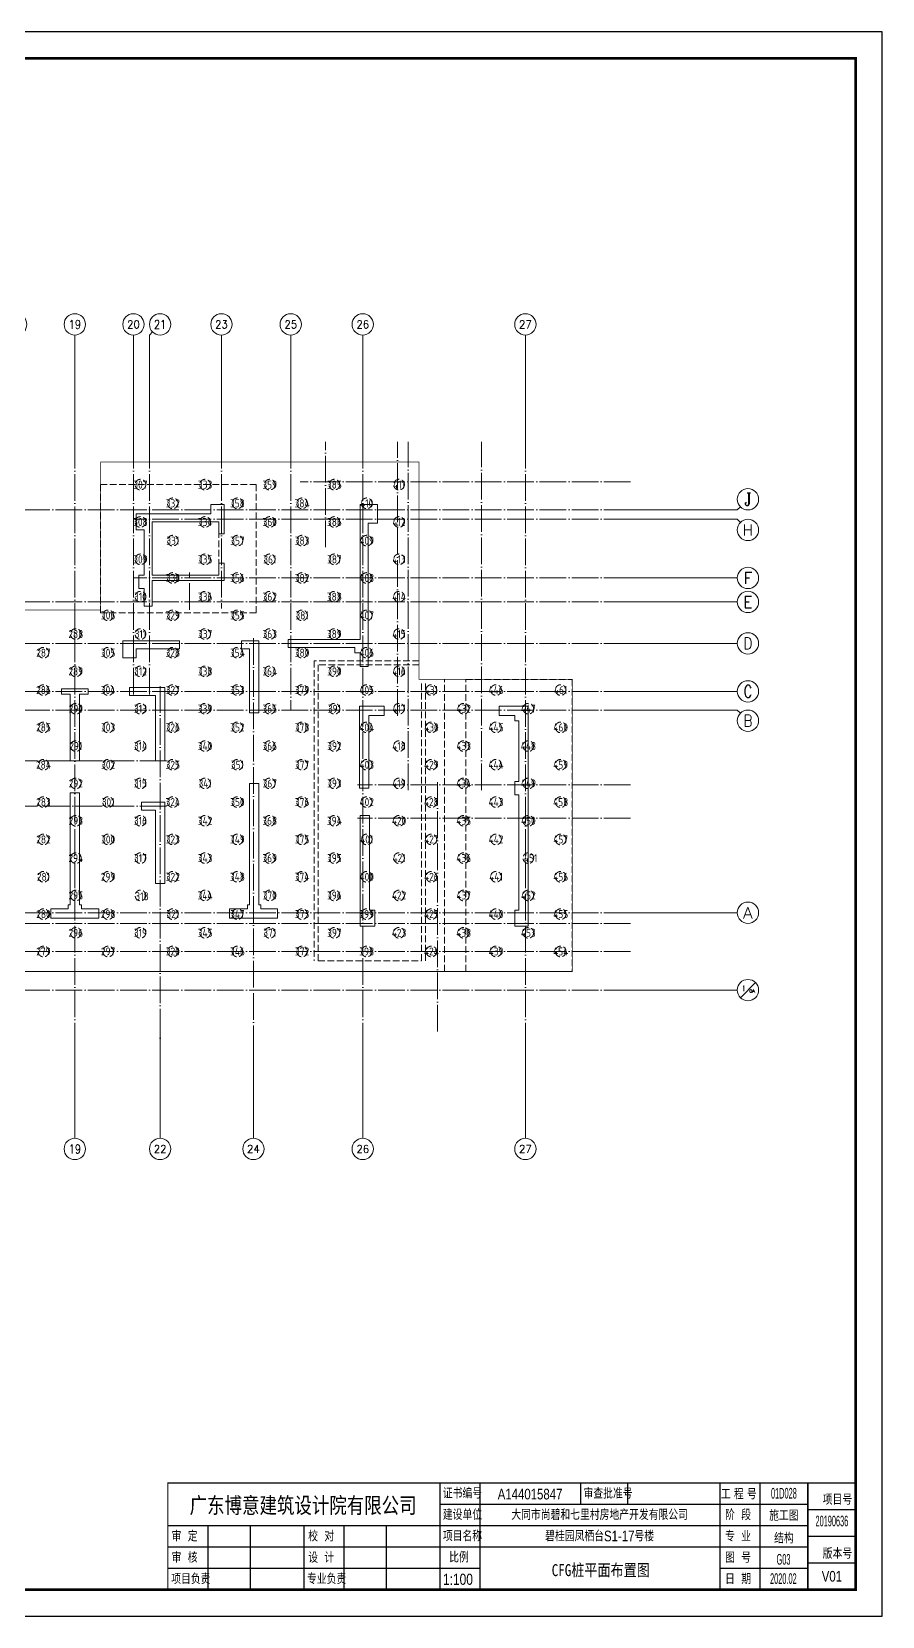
# Model space of a CAD drawing. Extents: x -129922 to 1190196, y -520662 to 139923.
# Drawn here: x 128299 to 160206, y -104533 to -45133 of the extents above; entities that cross this region are included whole.
import ezdxf
from ezdxf.enums import TextEntityAlignment as Align

# ---------------------------------------------------------------- set-up
doc = ezdxf.new("R2010")
doc.units = 0
doc.header["$LTSCALE"] = 1000
doc.header["$MEASUREMENT"] = 0
doc.linetypes.add('DASH', pattern=[0.35, 0.25, -0.1])
doc.linetypes.add('DOTE', pattern=[2.42, 2, -0.2, 0.02, -0.2])
for name, color, linetype, lineweight in [('A-标注-轴号', 3, 'Continuous', 15), ('A-标注-轴号文字', 7, 'Continuous', 15), ('A-轴线-塔楼', 1, 'DOTE', 9), ('A-轴线-隔墙', 41, 'DOTE', 9), ('S-基础-BASE', 4, 'DASH', 20), ('S-基础-BASE-CON', 2, 'Continuous', 20), ('S-基础-PILE', 7, 'DASH', 20), ('S-墙柱-WALL', 6, 'Continuous', 20), ('S-板-文字', 7, 'Continuous', 20)]:
    doc.layers.add(name, color=color, linetype=linetype, lineweight=lineweight)
doc.layers.add('Y-云图图框', color=7, linetype='Continuous')
doc.styles.add('_TCH_AXIS', font='COMPLEX.shx', dxfattribs={"bigfont": 'hztxt.shx'})
doc.styles.add('_YT_Name', font='', dxfattribs={"width": 0.8})
doc.styles.add('_YT_Sign_Text', font='ros.shx', dxfattribs={"width": 0.8, "bigfont": 'hztxt.shx'})
doc.styles.add('COMPLEX', font='COMPLEX')
doc.styles.get("Standard").update_dxf_attribs({"font": 'gbenor.shx', "bigfont": 'gbcbig.shx'})
doc.styles.get('_YT_Name').set_extended_font_data('SimHei')

# ---------------------------------------------------------------- blocks, each defined once
blk = doc.blocks.new('ECMCTK_A1_横_单行图名--0')
for p, q in [((674.98, 50), (674.98, 26)), ((675, 50), (675, 10)), ((689.98, 50), (689.98, 10)), ((727.8, 50), (727.8, 42)), ((745.48, 50), (745.48, 42)), ((780, 50), (780, 10)), ((795, 50), (795, 10)), ((813, 50.01), (831, 50)), ((813, 50.01), (813, 10)), ((675, 42), (813, 42)), ((813, 40.01), (831, 40.01)), ((573, 34), (813, 34)), ((588, 34), (588, 10)), ((604, 10), (604, 34)), ((624, 34), (624, 10)), ((639, 34), (639, 10)), ((655, 10), (655, 34)), ((813, 30.01), (831, 30)), ((573, 26), (813, 26)), ((573, 18), (689.96, 18)), ((780, 18), (813, 18)), ((813, 20), (831, 20))]:
    blk.add_line(p, q)
at = {"color": 4}
blk.add_lwpolyline([(0, 0), (841, 0), (841, 594), (0, 594)], close=True, dxfattribs=at)
for points, const_width in [([(25, 10), (831, 10), (831, 584), (25, 584)], 1), ([(573, 10), (831, 10), (831, 50), (573, 50)], 0.45)]:
    blk.add_lwpolyline(points, close=True, dxfattribs=dict(const_width=const_width))
at = {"const_width": 0.45}
for points in [[(573, 10), (573, 50.01), (813, 50.01)], [(813, 50.01), (813, 10)]]:
    blk.add_lwpolyline(points, dxfattribs=at)
at = {"style": '_YT_Sign_Text', "width": 0.8}
for s, p in [('证书编号', (676.15, 44.14)), ('审查批准号', (728.91, 44.06)), ('工 程 号', (780.47, 43.85)), ('项目号', (818.65, 41.8)), ('建设单位', (676.15, 36.14)), ('阶  段', (782.01, 36.05)), ('审  定', (574.41, 28.05)), ('校  对', (625.66, 28.05)), ('项目名称', (676.15, 28.14)), ('专  业', (782.01, 28.05)), ('审  核', (574.41, 20.05)), ('设  计', (625.66, 20.05)), ('比例', (678.54, 20.16)), ('图  号', (782.01, 20.05)), ('版本号', (818.65, 21.55)), ('项目负责', (574.27, 12.05)), ('专业负责', (625.21, 12.05)), ('日  期', (782.01, 12.05))]:
    blk.add_text(s, height=4, dxfattribs=at).set_placement(p)
at = {"color": 80, "flags": 3}
for tag, height, p in [('YTHQINS', 3, (34.31, 585.5)), ('ECMCKEY', 3, (292.07, 288.23)), ('YTTQINS', 5.62, (848.03, 12.81)), ('YTFRAME', 3, (652.76, 5.84)), ('YTBARCODE_T1', 3, (749.78, 5.95))]:
    blk.add_attdef(tag, text='', height=height, dxfattribs=at).set_placement(p, align=Align.MIDDLE_CENTER)
for tag, height, style, width, p in [('证书编号', 4, '_YT_Sign_Text', 0.8, (708.87, 43.81)), ('审查批准号', 4, '_YT_Sign_Text', 0.8, (761.06, 43.81)), ('工程号', 4, '_YT_Sign_Text', 0.5, (804.08, 44.12)), ('设计单位', 6, '_YT_Name', 0.8, (623.75, 38.6)), ('建设单位', 4, '_YT_Sign_Text', 0.8, (734.96, 36.11)), ('阶段', 4, '_YT_Sign_Text', 0.8, (804.08, 35.81)), ('项目号', 4, '_YT_Sign_Text', 0.5, (822.08, 33.72)), ('项目名称', 4, '_YT_Sign_Text', 0.8, (734.96, 28.11)), ('专业', 4, '_YT_Sign_Text', 0.8, (804.08, 27.31)), ('图纸编号', 4, '_YT_Sign_Text', 0.5, (803.93, 19.36)), ('图纸名称', 4.5, '_YT_Name', 0.8, (735.39, 15.06)), ('出图比例', 4.2, '_YT_Sign_Text', 0.8, (681.82, 11.78)), ('日期', 4, '_YT_Sign_Text', 0.5, (803.88, 12.13)), ('版本号', 4, '_YT_Sign_Text', 0.8, (822.08, 13))]:
    blk.add_attdef(tag, text='', height=height, dxfattribs=dict(style=style, width=width)).set_placement(p, align=Align.CENTER)
at = {"style": '_YT_Sign_Text', "width": 0.8, "flags": 3}
for tag, p, height in [('[审定人]', (590.95, 27.81), 4.1), ('{审定人}', (605.87, 26.45), 6.24), ('[校对人]', (642.23, 27.82), 4.1), ('{校对人}', (658.35, 26.53), 6.24), ('[审核人]', (591.01, 19.76), 4.1), ('{审核人}', (606.98, 18.44), 6.24), ('[设计人]', (642.47, 20.21), 4.1), ('{设计人}', (658.48, 18.54), 6.24), ('[项目负责人]', (590.78, 12.01), 4.1), ('{项目负责人}', (608.28, 10.72), 6.24), ('[专业负责人]', (642.74, 11.77), 4.1), ('{专业负责人}', (658.58, 10.36), 6.24)]:
    blk.add_attdef(tag, p, '', height=height, dxfattribs=at)
at = {"color": 80, "flags": 3}
for tag, p in [('YTBZSIT', (25, 10)), ('EXT_TK_LEFT', (25, 10)), ('YTQRCODE', (551.04, 11.91))]:
    blk.add_attdef(tag, p, '', height=3, dxfattribs=at)
blk = doc.blocks.new('_AXISO')
blk.add_circle((0, 0), 0.5)
at = {"layer": 'S-板-文字', "style": 'COMPLEX', "width": 1.041667}
blk.add_attdef('A', text='', height=0.56, dxfattribs=at).set_placement((-0.25, -0.28), (0.25, -0.28), align=Align.FIT)
blk = doc.blocks.new('ZHOUWANG1')
at = {"layer": 'A-标注-轴号'}
for p, q in [((167546, 133925), (167546, 137925)), ((173646, 134225), (173646, 138225)), ((176346, 134225), (176346, 138225)), ((178346, 134225), (178346, 138225)), ((180646, 134225), (180646, 138225)), ((182246, 134225), (182246, 138225)), ((184446, 134225), (184446, 138225)), ((186646, 134225), (186646, 138225)), ((188396, 134225), (188396, 138225)), ((189996, 134225), (189996, 138225)), ((192296, 134225), (192296, 138225)), ((193896, 134225), (193896, 138225)), ((195646, 134225), (195646, 138225)), ((197846, 134225), (197846, 138225)), ((200046, 134225), (200046, 138225)), ((200763, 138342), (200646, 138225)), ((200646, 134225), (200646, 138225)), ((203346, 134225), (203346, 138225)), ((205946, 134225), (205946, 138225)), ((208646, 134225), (208646, 138225)), ((214746, 134225), (214746, 138225)), ((163600, 131670), (160303, 131670)), ((218693, 131670), (222693, 131670)), ((218693, 131320), (222693, 131320)), ((222810, 131787), (222693, 131670)), ((222810, 131202), (222693, 131320)), ((163600, 129370), (160303, 129370)), ((218693, 129120), (222693, 129120)), ((163600, 128220), (160303, 128220)), ((218693, 128220), (222693, 128220)), ((163600, 126670), (160303, 126670)), ((218693, 126670), (222693, 126670)), ((163600, 124870), (160303, 124870)), ((218693, 124870), (222693, 124870)), ((160185, 124052), (160303, 124170)), ((163600, 124170), (160303, 124170)), ((218693, 124170), (222693, 124170)), ((222810, 124052), (222693, 124170)), ((163600, 116570), (160303, 116570)), ((218693, 116570), (222693, 116570)), ((163600, 113670), (160303, 113670)), ((218693, 113670), (222693, 113670)), ((222810, 113387), (223375, 113952)), ((167546, 112117), (167546, 108117)), ((173646, 112117), (173646, 108117)), ((177746, 112117), (177746, 108117)), ((181246, 112117), (181246, 108117)), ((184446, 112117), (184446, 108117)), ((187646, 112117), (187646, 108117)), ((191146, 112117), (191146, 108117)), ((191846, 112117), (191846, 108117)), ((194646, 112117), (194646, 108117)), ((197846, 112117), (197846, 108117)), ((201046, 112117), (201046, 108117)), ((204546, 112117), (204546, 108117)), ((208646, 112117), (208646, 108117)), ((214746, 112117), (214746, 108117)), ((191963, 108000), (191846, 108117))]:
    blk.add_line(p, q, dxfattribs=at)
blk.add_circle((223093, 113670), 400, dxfattribs=at)
at = {"layer": 'A-轴线-塔楼', "linetype": 'DOTE', "ltscale": 0.5}
for p, q in [((167546, 134225), (167546, 112117)), ((173646, 134225), (173646, 112117)), ((176346, 134225), (176346, 126470)), ((178346, 134225), (178346, 129120)), ((180646, 134225), (180646, 126470)), ((182246, 134225), (182246, 124670)), ((184446, 134225), (184446, 112117)), ((186646, 134225), (186646, 124670)), ((188396, 134225), (188396, 126470)), ((189996, 134225), (189996, 128070)), ((192296, 134225), (192296, 128060)), ((193896, 134225), (193896, 126470)), ((195646, 134225), (195646, 124670)), ((197846, 134225), (197846, 112117)), ((200046, 134225), (200046, 124670)), ((200646, 134225), (200646, 124670)), ((203346, 134225), (203346, 127970)), ((205946, 134225), (205946, 124170)), ((208646, 134225), (208646, 112117)), ((214746, 134225), (214746, 112117)), ((218693, 131670), (163600, 131670)), ((194464, 131370), (189555, 131370)), ((218693, 131320), (200046, 131320)), ((181217, 129370), (163600, 129370)), ((194464, 129070), (187956, 129070)), ((218693, 129120), (200046, 129120)), ((218693, 128220), (163600, 128220)), ((218693, 126670), (163600, 126670)), ((177746, 126870), (177746, 112117)), ((191146, 126870), (191146, 112117)), ((204546, 126870), (204546, 112117)), ((218693, 124870), (163600, 124870)), ((181246, 125070), (181246, 112117)), ((187646, 125070), (187646, 112117)), ((194646, 125070), (194646, 112117)), ((201046, 125070), (201046, 111271)), ((218693, 124170), (163600, 124170)), ((201288, 122270), (180502, 122270)), ((201288, 120570), (180502, 120570)), ((218693, 116570), (163600, 116570)), ((191846, 115395), (191846, 112117)), ((218693, 113670), (163600, 113670))]:
    blk.add_line(p, q, dxfattribs=at)
at = {"layer": 'A-轴线-隔墙', "ltscale": 0.5}
for p, q in [((169196, 121170), (169196, 134225)), ((171946, 121170), (171946, 134225)), ((172346, 123950), (172346, 134225)), ((175046, 131505), (175046, 134225)), ((207246, 130280, 0), (207246, 134225)), ((209946, 123950), (209946, 134225)), ((210346, 121170), (210346, 134225)), ((213096, 121170), (213096, 134225)), ((175410, 133270), (163300, 133270)), ((218693, 132720), (206296, 132720)), ((202146, 127920), (202146, 129320)), ((201288, 122270), (180502, 122270)), ((163600, 121370), (173846, 121370)), ((170846, 112117), (170846, 121470)), ((218693, 121370), (208446, 121370)), ((211446, 112117), (211446, 121470)), ((163600, 120120), (173846, 120120)), ((218693, 120120), (208446, 120120)), ((218693, 116170), (163600, 116170)), ((218693, 115120), (163600, 115120))]:
    blk.add_line(p, q, dxfattribs=at)
at = {"layer": 'A-标注-轴号'}
ref = blk.add_blockref('_AXISO', (173646, 138625), dxfattribs=dict(at, xscale=800, yscale=800, zscale=800))
ref.add_attrib('A', '2', dxfattribs={"layer": 'A-标注-轴号文字', "height": 466, "style": '_TCH_AXIS'}).set_placement((173491, 138392), (173801, 138392), align=Align.FIT)
ref = blk.add_blockref('_AXISO', (176346, 138625), dxfattribs=dict(at, xscale=800, yscale=800, zscale=800))
ref.add_attrib('A', '3', dxfattribs={"layer": 'A-标注-轴号文字', "height": 466, "style": '_TCH_AXIS'}).set_placement((176191, 138392), (176501, 138392), align=Align.FIT)
ref = blk.add_blockref('_AXISO', (178346, 138625), dxfattribs=dict(at, xscale=800, yscale=800, zscale=800))
ref.add_attrib('A', '5', dxfattribs={"layer": 'A-标注-轴号文字', "height": 466, "style": '_TCH_AXIS'}).set_placement((178191, 138392), (178501, 138392), align=Align.FIT)
ref = blk.add_blockref('_AXISO', (180646, 138625), dxfattribs=dict(at, xscale=800, yscale=800, zscale=800))
ref.add_attrib('A', '6', dxfattribs={"layer": 'A-标注-轴号文字', "height": 466, "style": '_TCH_AXIS'}).set_placement((180491, 138392), (180801, 138392), align=Align.FIT)
ref = blk.add_blockref('_AXISO', (182246, 138625), dxfattribs=dict(at, xscale=800, yscale=800, zscale=800))
ref.add_attrib('A', '8', dxfattribs={"layer": 'A-标注-轴号文字', "height": 466, "style": '_TCH_AXIS'}).set_placement((182091, 138392), (182401, 138392), align=Align.FIT)
ref = blk.add_blockref('_AXISO', (184446, 138625), dxfattribs=dict(at, xscale=800, yscale=800, zscale=800))
ref.add_attrib('A', '9', dxfattribs={"layer": 'A-标注-轴号文字', "height": 466, "style": '_TCH_AXIS'}).set_placement((184291, 138392), (184601, 138392), align=Align.FIT)
ref = blk.add_blockref('_AXISO', (186646, 138625), dxfattribs=dict(at, xscale=800, yscale=800, zscale=800))
ref.add_attrib('A', '10', dxfattribs={"layer": 'A-标注-轴号文字', "height": 328.4, "style": '_TCH_AXIS'}).set_placement((186419, 138461), (186873, 138461), align=Align.FIT)
ref = blk.add_blockref('_AXISO', (188396, 138625), dxfattribs=dict(at, xscale=800, yscale=800, zscale=800))
ref.add_attrib('A', '12', dxfattribs={"layer": 'A-标注-轴号文字', "height": 328.4, "style": '_TCH_AXIS'}).set_placement((188169, 138461), (188623, 138461), align=Align.FIT)
ref = blk.add_blockref('_AXISO', (189996, 138625), dxfattribs=dict(at, xscale=800, yscale=800, zscale=800))
ref.add_attrib('A', '13', dxfattribs={"layer": 'A-标注-轴号文字', "height": 328.4, "style": '_TCH_AXIS'}).set_placement((189769, 138461), (190223, 138461), align=Align.FIT)
ref = blk.add_blockref('_AXISO', (192296, 138625), dxfattribs=dict(at, xscale=800, yscale=800, zscale=800))
ref.add_attrib('A', '15', dxfattribs={"layer": 'A-标注-轴号文字', "height": 328.4, "style": '_TCH_AXIS'}).set_placement((192069, 138461), (192523, 138461), align=Align.FIT)
ref = blk.add_blockref('_AXISO', (193896, 138625), dxfattribs=dict(at, xscale=800, yscale=800, zscale=800))
ref.add_attrib('A', '16', dxfattribs={"layer": 'A-标注-轴号文字', "height": 328.4, "style": '_TCH_AXIS'}).set_placement((193669, 138461), (194123, 138461), align=Align.FIT)
ref = blk.add_blockref('_AXISO', (195646, 138625), dxfattribs=dict(at, xscale=800, yscale=800, zscale=800))
ref.add_attrib('A', '18', dxfattribs={"layer": 'A-标注-轴号文字', "height": 328.4, "style": '_TCH_AXIS'}).set_placement((195419, 138461), (195873, 138461), align=Align.FIT)
ref = blk.add_blockref('_AXISO', (197846, 138625), dxfattribs=dict(at, xscale=800, yscale=800, zscale=800))
ref.add_attrib('A', '19', dxfattribs={"layer": 'A-标注-轴号文字', "height": 328.4, "style": '_TCH_AXIS'}).set_placement((197619, 138461), (198073, 138461), align=Align.FIT)
ref = blk.add_blockref('_AXISO', (200046, 138625), dxfattribs=dict(at, xscale=800, yscale=800, zscale=800))
ref.add_attrib('A', '20', dxfattribs={"layer": 'A-标注-轴号文字', "height": 294.3, "style": '_TCH_AXIS'}).set_placement((199808, 138478), (200284, 138478), align=Align.FIT)
ref = blk.add_blockref('_AXISO', (201046, 138625), dxfattribs=dict(at, xscale=800, yscale=800, zscale=800))
ref.add_attrib('A', '21', dxfattribs={"layer": 'A-标注-轴号文字', "height": 328.4, "style": '_TCH_AXIS'}).set_placement((200819, 138461), (201273, 138461), align=Align.FIT)
ref = blk.add_blockref('_AXISO', (203346, 138625), dxfattribs=dict(at, xscale=800, yscale=800, zscale=800))
ref.add_attrib('A', '23', dxfattribs={"layer": 'A-标注-轴号文字', "height": 294.3, "style": '_TCH_AXIS'}).set_placement((203108, 138478), (203584, 138478), align=Align.FIT)
ref = blk.add_blockref('_AXISO', (205946, 138625), dxfattribs=dict(at, xscale=800, yscale=800, zscale=800))
ref.add_attrib('A', '25', dxfattribs={"layer": 'A-标注-轴号文字', "height": 294.3, "style": '_TCH_AXIS'}).set_placement((205708, 138478), (206184, 138478), align=Align.FIT)
ref = blk.add_blockref('_AXISO', (208646, 138625), dxfattribs=dict(at, xscale=800, yscale=800, zscale=800))
ref.add_attrib('A', '26', dxfattribs={"layer": 'A-标注-轴号文字', "height": 294.3, "style": '_TCH_AXIS'}).set_placement((208408, 138478), (208884, 138478), align=Align.FIT)
ref = blk.add_blockref('_AXISO', (214746, 138625), dxfattribs=dict(at, xscale=800, yscale=800, zscale=800))
ref.add_attrib('A', '27', dxfattribs={"layer": 'A-标注-轴号文字', "height": 294.3, "style": '_TCH_AXIS'}).set_placement((214508, 138478), (214984, 138478), align=Align.FIT)
ref = blk.add_blockref('_AXISO', (167546, 138325), dxfattribs=dict(at, xscale=800, yscale=800, zscale=800))
ref.add_attrib('A', '1', dxfattribs={"layer": 'A-标注-轴号文字', "height": 515, "style": '_TCH_AXIS'}).set_placement((167436, 138068), (167656, 138068), align=Align.FIT)
ref = blk.add_blockref('_AXISO', (223093, 132070), dxfattribs=dict(at, xscale=800, yscale=800, zscale=800))
ref.add_attrib('A', 'J', dxfattribs={"layer": 'A-标注-轴号文字', "height": 496, "style": '_TCH_AXIS'}).set_placement((222963, 131821), (223222, 131821), align=Align.FIT)
ref = blk.add_blockref('_AXISO', (159903, 131670), dxfattribs=dict(at, xscale=800, yscale=800, zscale=800))
ref.add_attrib('A', 'J', dxfattribs={"layer": 'A-标注-轴号文字', "height": 496, "style": '_TCH_AXIS'}).set_placement((159773, 131421), (160032, 131421), align=Align.FIT)
ref = blk.add_blockref('_AXISO', (223093, 130920), dxfattribs=dict(at, xscale=800, yscale=800, zscale=800))
ref.add_attrib('A', 'H', dxfattribs={"layer": 'A-标注-轴号文字', "height": 406, "style": '_TCH_AXIS'}).set_placement((222899, 130717), (223286, 130717), align=Align.FIT)
ref = blk.add_blockref('_AXISO', (159903, 129370), dxfattribs=dict(at, xscale=800, yscale=800, zscale=800))
ref.add_attrib('A', 'G', dxfattribs={"layer": 'A-标注-轴号文字', "height": 425, "style": '_TCH_AXIS'}).set_placement((159720, 129157), (160085, 129157), align=Align.FIT)
ref = blk.add_blockref('_AXISO', (223093, 129120), dxfattribs=dict(at, xscale=800, yscale=800, zscale=800))
ref.add_attrib('A', 'F', dxfattribs={"layer": 'A-标注-轴号文字', "height": 445, "style": '_TCH_AXIS'}).set_placement((222923, 128897), (223262, 128897), align=Align.FIT)
ref = blk.add_blockref('_AXISO', (159903, 128220), dxfattribs=dict(at, xscale=800, yscale=800, zscale=800))
ref.add_attrib('A', 'E', dxfattribs={"layer": 'A-标注-轴号文字', "height": 445, "style": '_TCH_AXIS'}).set_placement((159733, 127997), (160072, 127997), align=Align.FIT)
ref = blk.add_blockref('_AXISO', (223093, 128220), dxfattribs=dict(at, xscale=800, yscale=800, zscale=800))
ref.add_attrib('A', 'E', dxfattribs={"layer": 'A-标注-轴号文字', "height": 445, "style": '_TCH_AXIS'}).set_placement((222923, 127997), (223262, 127997), align=Align.FIT)
ref = blk.add_blockref('_AXISO', (159903, 126670), dxfattribs=dict(at, xscale=800, yscale=800, zscale=800))
ref.add_attrib('A', 'D', dxfattribs={"layer": 'A-标注-轴号文字', "height": 435, "style": '_TCH_AXIS'}).set_placement((159726, 126452), (160079, 126452), align=Align.FIT)
ref = blk.add_blockref('_AXISO', (223093, 126670), dxfattribs=dict(at, xscale=800, yscale=800, zscale=800))
ref.add_attrib('A', 'D', dxfattribs={"layer": 'A-标注-轴号文字', "height": 435, "style": '_TCH_AXIS'}).set_placement((222916, 126452), (223269, 126452), align=Align.FIT)
ref = blk.add_blockref('_AXISO', (159903, 124870), dxfattribs=dict(at, xscale=800, yscale=800, zscale=800))
ref.add_attrib('A', 'C', dxfattribs={"layer": 'A-标注-轴号文字', "height": 456, "style": '_TCH_AXIS'}).set_placement((159740, 124642), (160065, 124642), align=Align.FIT)
ref = blk.add_blockref('_AXISO', (223093, 124870), dxfattribs=dict(at, xscale=800, yscale=800, zscale=800))
ref.add_attrib('A', 'C', dxfattribs={"layer": 'A-标注-轴号文字', "height": 456, "style": '_TCH_AXIS'}).set_placement((222930, 124642), (223255, 124642), align=Align.FIT)
ref = blk.add_blockref('_AXISO', (159903, 123770), dxfattribs=dict(at, xscale=800, yscale=800, zscale=800))
ref.add_attrib('A', 'B', dxfattribs={"layer": 'A-标注-轴号文字', "height": 435, "style": '_TCH_AXIS'}).set_placement((159726, 123552), (160079, 123552), align=Align.FIT)
ref = blk.add_blockref('_AXISO', (223093, 123770), dxfattribs=dict(at, xscale=800, yscale=800, zscale=800))
ref.add_attrib('A', 'B', dxfattribs={"layer": 'A-标注-轴号文字', "height": 435, "style": '_TCH_AXIS'}).set_placement((222916, 123552), (223269, 123552), align=Align.FIT)
ref = blk.add_blockref('_AXISO', (159903, 116570), dxfattribs=dict(at, xscale=800, yscale=800, zscale=800))
ref.add_attrib('A', 'A', dxfattribs={"layer": 'A-标注-轴号文字', "height": 425, "style": '_TCH_AXIS'}).set_placement((159720, 116357), (160085, 116357), align=Align.FIT)
ref = blk.add_blockref('_AXISO', (223093, 116570), dxfattribs=dict(at, xscale=800, yscale=800, zscale=800))
ref.add_attrib('A', 'A', dxfattribs={"layer": 'A-标注-轴号文字', "height": 425, "style": '_TCH_AXIS'}).set_placement((222910, 116357), (223275, 116357), align=Align.FIT)
ref = blk.add_blockref('_AXISO', (159903, 113670), dxfattribs=dict(at, xscale=800, yscale=800, zscale=800))
ref.add_attrib('A', '1/0A', dxfattribs={"layer": 'A-标注-轴号文字', "height": 452.5, "style": '_TCH_AXIS', "width": 0.28}).set_placement((159676, 113443), (160129, 113443), align=Align.FIT)
ref = blk.add_blockref('_AXISO', (167546, 107717), dxfattribs=dict(at, xscale=800, yscale=800, zscale=800))
ref.add_attrib('A', '1', dxfattribs={"layer": 'A-标注-轴号文字', "height": 515, "style": '_TCH_AXIS'}).set_placement((167436, 107459), (167656, 107459), align=Align.FIT)
ref = blk.add_blockref('_AXISO', (173646, 107717), dxfattribs=dict(at, xscale=800, yscale=800, zscale=800))
ref.add_attrib('A', '2', dxfattribs={"layer": 'A-标注-轴号文字', "height": 466, "style": '_TCH_AXIS'}).set_placement((173491, 107484), (173801, 107484), align=Align.FIT)
ref = blk.add_blockref('_AXISO', (177746, 107717), dxfattribs=dict(at, xscale=800, yscale=800, zscale=800))
ref.add_attrib('A', '4', dxfattribs={"layer": 'A-标注-轴号文字', "height": 445, "style": '_TCH_AXIS'}).set_placement((177576, 107494), (177916, 107494), align=Align.FIT)
ref = blk.add_blockref('_AXISO', (181246, 107717), dxfattribs=dict(at, xscale=800, yscale=800, zscale=800))
ref.add_attrib('A', '7', dxfattribs={"layer": 'A-标注-轴号文字', "height": 466, "style": '_TCH_AXIS'}).set_placement((181091, 107484), (181401, 107484), align=Align.FIT)
ref = blk.add_blockref('_AXISO', (184446, 107717), dxfattribs=dict(at, xscale=800, yscale=800, zscale=800))
ref.add_attrib('A', '9', dxfattribs={"layer": 'A-标注-轴号文字', "height": 466, "style": '_TCH_AXIS'}).set_placement((184291, 107484), (184601, 107484), align=Align.FIT)
ref = blk.add_blockref('_AXISO', (187646, 107717), dxfattribs=dict(at, xscale=800, yscale=800, zscale=800))
ref.add_attrib('A', '11', dxfattribs={"layer": 'A-标注-轴号文字', "height": 368.8, "style": '_TCH_AXIS'}).set_placement((187435, 107532), (187857, 107532), align=Align.FIT)
ref = blk.add_blockref('_AXISO', (191146, 107717), dxfattribs=dict(at, xscale=800, yscale=800, zscale=800))
ref.add_attrib('A', '14', dxfattribs={"layer": 'A-标注-轴号文字', "height": 314.1, "style": '_TCH_AXIS'}).set_placement((190914, 107560), (191378, 107560), align=Align.FIT)
ref = blk.add_blockref('_AXISO', (192246, 107717), dxfattribs=dict(at, xscale=800, yscale=800, zscale=800))
ref.add_attrib('A', '1/14', dxfattribs={"layer": 'A-标注-轴号文字', "height": 452.5, "style": '_TCH_AXIS', "width": 0.308824}).set_placement((192020, 107490), (192472, 107490), align=Align.FIT)
ref = blk.add_blockref('_AXISO', (194646, 107717), dxfattribs=dict(at, xscale=800, yscale=800, zscale=800))
ref.add_attrib('A', '17', dxfattribs={"layer": 'A-标注-轴号文字', "height": 328.4, "style": '_TCH_AXIS'}).set_placement((194419, 107552), (194873, 107552), align=Align.FIT)
ref = blk.add_blockref('_AXISO', (197846, 107717), dxfattribs=dict(at, xscale=800, yscale=800, zscale=800))
ref.add_attrib('A', '19', dxfattribs={"layer": 'A-标注-轴号文字', "height": 328.4, "style": '_TCH_AXIS'}).set_placement((197619, 107552), (198073, 107552), align=Align.FIT)
ref = blk.add_blockref('_AXISO', (201046, 107717), dxfattribs=dict(at, xscale=800, yscale=800, zscale=800))
ref.add_attrib('A', '22', dxfattribs={"layer": 'A-标注-轴号文字', "height": 294.3, "style": '_TCH_AXIS'}).set_placement((200808, 107570), (201284, 107570), align=Align.FIT)
ref = blk.add_blockref('_AXISO', (204546, 107717), dxfattribs=dict(at, xscale=800, yscale=800, zscale=800))
ref.add_attrib('A', '24', dxfattribs={"layer": 'A-标注-轴号文字', "height": 282.2, "style": '_TCH_AXIS'}).set_placement((204304, 107576), (204788, 107576), align=Align.FIT)
ref = blk.add_blockref('_AXISO', (208646, 107717), dxfattribs=dict(at, xscale=800, yscale=800, zscale=800))
ref.add_attrib('A', '26', dxfattribs={"layer": 'A-标注-轴号文字', "height": 294.3, "style": '_TCH_AXIS'}).set_placement((208408, 107570), (208884, 107570), align=Align.FIT)
ref = blk.add_blockref('_AXISO', (214746, 107717), dxfattribs=dict(at, xscale=800, yscale=800, zscale=800))
ref.add_attrib('A', '27', dxfattribs={"layer": 'A-标注-轴号文字', "height": 294.3, "style": '_TCH_AXIS'}).set_placement((214508, 107570), (214984, 107570), align=Align.FIT)
at = {"layer": 'A-标注-轴号文字', "style": '_TCH_AXIS'}
for s, height, p, p2 in [('1', 219, (222893, 113626), (222987, 113626)), ('0A', 113.7, (223147, 113579), (223353, 113579))]:
    blk.add_text(s, height=height, dxfattribs=at).set_placement(p, p2, align=Align.FIT)

msp = doc.modelspace()

# ---------------------------------------------------------------- linework, layer by layer
at = {"layer": 'S-基础-BASE'}
for points in [[(136718, -66911.8), (130886.7, -66911.8), (130886.7, -62111.8), (136718, -62111.8)], [(135318, -65511.8), (132818, -65511.8), (132818, -63511.8), (135318, -63511.8)], [(144578, -69411.8), (148578, -69411.8), (148578, -80361.8), (144578, -80361.8)]]:
    msp.add_lwpolyline(points, close=True, dxfattribs=at)
for points in [[(142829.5, -68711.8), (138893, -68711.8), (138893, -79961.8)], [(142829.5, -68861.8), (139043, -68861.8), (139043, -79961.8), (142918, -79961.8), (142918, -69461.8)], [(143068, -79961.8), (143068, -69461.8)], [(143778, -80361.8), (143778, -69411.8)]]:
    msp.add_lwpolyline(points, dxfattribs=at)
at = {"layer": 'S-基础-BASE-CON', "const_width": 30}
msp.add_lwpolyline([(118493, -66811.8), (115198, -66811.8), (115198, -61261.8), (103658, -61261.8), (103658, -69411.8), (97858, -69411.8), (97858, -80361.8), (148578, -80361.8), (148578, -69411.8), (142828, -69411.8), (142828, -61261.8), (130888, -61261.8), (130888, -66811.8), (127583, -66811.8), (127583, -62261.8), (118493, -62261.8), (118493, -62261.8), (118493, -63061.8), (118493, -64841.8), (118493, -65491.8)], close=True, dxfattribs=at)
at = {"layer": 'S-基础-PILE'}
for centre in [(132379.5, -62111.8), (134804.4, -62111.8), (137229.3, -62111.8), (139654.1, -62111.8), (142079, -62111.8), (133592, -62811.8), (136016.8, -62811.8), (138441.7, -62811.8), (140866.6, -62811.8), (132379.5, -63511.8), (134804.4, -63511.8), (137229.3, -63511.8), (139654.1, -63511.8), (142079, -63511.8), (133592, -64211.8), (136016.8, -64211.8), (138441.7, -64211.8), (140866.6, -64211.8), (132379.5, -64911.8), (134804.4, -64911.8), (137229.3, -64911.8), (139654.1, -64911.8), (142079, -64911.8), (133592, -65611.8), (136016.8, -65611.8), (138441.7, -65611.8), (140866.6, -65611.8), (132379.5, -66311.8), (134804.4, -66311.8), (137229.3, -66311.8), (139654.1, -66311.8), (142079, -66311.8), (131167.1, -67011.8), (133592, -67011.8), (136016.8, -67011.8), (138441.7, -67011.8), (140866.6, -67011.8), (129954.6, -67711.8), (132379.5, -67711.8), (134804.4, -67711.8), (137229.3, -67711.8), (139654.1, -67711.8), (142079, -67711.8), (128742.2, -68411.8), (131167.1, -68411.8), (133592, -68411.8), (136016.8, -68411.8), (138441.7, -68411.8), (140866.6, -68411.8), (129954.6, -69111.8), (132379.5, -69111.8), (134804.4, -69111.8), (137229.3, -69111.8), (139654.1, -69111.8), (142079, -69111.8), (128742.2, -69811.8), (131167.1, -69811.8), (133592, -69811.8), (136016.8, -69811.8), (138441.7, -69811.8), (140866.6, -69811.8), (143291.4, -69811.8), (145716.3, -69811.8), (148141.2, -69811.8), (129954.6, -70511.8), (132379.5, -70511.8), (134804.4, -70511.8), (137229.3, -70511.8), (139654.1, -70511.8), (142079, -70511.8), (144503.9, -70511.8), (146928.7, -70511.8), (128742.2, -71211.8), (131167.1, -71211.8), (133592, -71211.8), (136016.8, -71211.8), (138441.7, -71211.8), (140866.6, -71211.8), (143291.4, -71211.8), (145716.3, -71211.8), (148141.2, -71211.8), (129954.6, -71911.8), (132379.5, -71911.8), (134804.4, -71911.8), (137229.3, -71911.8), (139654.1, -71911.8), (142079, -71911.8), (144503.9, -71911.8), (146928.7, -71911.8), (128742.2, -72611.8), (131167.1, -72611.8), (133592, -72611.8), (136016.8, -72611.8), (138441.7, -72611.8), (140866.6, -72611.8), (143291.4, -72611.8), (145716.3, -72611.8), (148141.2, -72611.8), (129954.6, -73311.8), (132379.5, -73311.8), (134804.4, -73311.8), (137229.3, -73311.8), (139654.1, -73311.8), (142079, -73311.8), (144503.9, -73311.8), (146928.7, -73311.8), (128742.2, -74011.8), (131167.1, -74011.8), (133592, -74011.8), (136016.8, -74011.8), (138441.7, -74011.8), (140866.6, -74011.8), (143291.4, -74011.8), (145716.3, -74011.8), (148141.2, -74011.8), (129954.6, -74711.8), (132379.5, -74711.8), (134804.4, -74711.8), (137229.3, -74711.8), (139654.1, -74711.8), (142079, -74711.8), (144503.9, -74711.8), (146928.7, -74711.8), (128742.2, -75411.8), (131167.1, -75411.8), (133592, -75411.8), (136016.8, -75411.8), (138441.7, -75411.8), (140866.6, -75411.8), (143291.4, -75411.8), (145716.3, -75411.8), (148141.2, -75411.8), (129954.6, -76111.8), (132379.5, -76111.8), (134804.4, -76111.8), (137229.3, -76111.8), (139654.1, -76111.8), (142079, -76111.8), (144503.9, -76111.8), (146928.7, -76111.8), (128742.2, -76811.8), (131167.1, -76811.8), (133592, -76811.8), (136016.8, -76811.8), (138441.7, -76811.8), (140866.6, -76811.8), (143291.4, -76811.8), (145716.3, -76811.8), (148141.2, -76811.8), (129954.6, -77511.8), (132379.5, -77511.8), (134804.4, -77511.8), (137229.3, -77511.8), (139654.1, -77511.8), (142079, -77511.8), (144503.9, -77511.8), (146928.7, -77511.8), (128742.2, -78211.8), (131167.1, -78211.8), (133592, -78211.8), (136016.8, -78211.8), (138441.7, -78211.8), (140866.6, -78211.8), (143291.4, -78211.8), (145716.3, -78211.8), (148141.2, -78211.8), (129954.6, -78911.8), (132379.5, -78911.8), (134804.4, -78911.8), (137229.3, -78911.8), (139654.1, -78911.8), (142079, -78911.8), (144503.9, -78911.8), (146928.7, -78911.8), (128742.2, -79611.8), (131167.1, -79611.8), (133592, -79611.8), (136016.8, -79611.8), (138441.7, -79611.8), (140866.6, -79611.8), (143291.4, -79611.8), (145716.3, -79611.8), (148141.2, -79611.8)]:
    msp.add_circle(centre, 200, dxfattribs=at)
at = {"layer": 'S-墙柱-WALL'}
for points in [[(135318, -63511.8), (135318, -63961.8), (135518, -63961.8), (135518, -62861.8), (135018, -62861.8), (135018, -63211.8), (132218, -63211.8), (132218, -63811.8), (132518, -63811.8), (132518, -65511.8), (132318, -65511.8), (132318, -66011.8), (132518, -66011.8), (132518, -66661.8), (132818, -66661.8), (132818, -65711.8), (135518, -65711.8), (135518, -65061.8), (135318, -65061.8), (135318, -65511.8), (132818, -65511.8), (132818, -63511.8)], [(140618, -62861.8), (140618, -67911.8), (137918, -67911.8), (137918, -68211.8), (140418, -68211.8), (140418, -68411.8), (140618, -68411.8), (140618, -68931.8), (140918, -68931.8), (140918, -63561.8), (141268, -63561.8), (141268, -62861.8)], [(133843, -68261.8), (133843, -67961.8), (131718, -67961.8), (131718, -68601.8), (132218, -68601.8), (132218, -68261.8)], [(136468, -70661.8), (136818, -70661.8), (136818, -67961.8), (136168, -67961.8), (136168, -68261.8), (136468, -68261.8)], [(129743, -72461.8), (130093, -72461.8), (130093, -69961.8), (130418, -69961.8), (130418, -69761.8), (129418, -69761.8), (129418, -69961.8), (129743, -69961.8)], [(132943, -70011.8), (131968, -70011.8), (131968, -69711.8), (133293, -69711.8), (133293, -72461.8), (132943, -72461.8)], [(140943, -70761.8), (141518, -70761.8), (141518, -70411.8), (140593, -70411.8), (140593, -73486.8), (140943, -73486.8)], [(145828, -70411.8), (145828, -70761.8), (146418, -70761.8), (146418, -70961.8), (146568, -70961.8), (146568, -73236.8), (146418, -73236.8), (146418, -73736.8), (146568, -73736.8), (146568, -78061.8), (146418, -78061.8), (146418, -78661.8), (146918, -78661.8), (146918, -70411.8)], [(136818, -77861.8), (136818, -73311.8), (136468, -73311.8), (136468, -77861.8), (136393, -77861.8), (136393, -78011.8), (135718, -78011.8), (135718, -78361.8), (137518, -78361.8), (137518, -78011.8), (136893, -78011.8), (136893, -77861.8)], [(129743, -77861.8), (129743, -73661.8), (130093, -73661.8), (130093, -77861.8), (130168, -77861.8), (130168, -78011.8), (130818, -78011.8), (130818, -78361.8), (129018, -78361.8), (129018, -78011.8), (129668, -78011.8), (129668, -77861.8)], [(132943, -74311.8), (132418, -74311.8), (132418, -74011.8), (133293, -74011.8), (133293, -77061.8), (132943, -77061.8)], [(141168, -78061.8), (140968, -78061.8), (140968, -74511.8), (140618, -74511.8), (140618, -78661.8), (141168, -78661.8)]]:
    msp.add_lwpolyline(points, close=True, dxfattribs=at)

# ---------------------------------------------------------------- block references
msp.add_blockref('ZHOUWANG1', (-67928.1, -194731.3))
at = {"layer": 'Y-云图图框', "xscale": 100, "yscale": 100, "zscale": 100}
msp.add_blockref('ECMCTK_A1_横_单行图名--0', (76105.9, -104533.4), dxfattribs=at).add_auto_attribs({'图纸编号': 'G03', '图纸名称': 'CFG桩平面布置图', '版本号': 'V01', '项目名称': '碧桂园凤栖台S1-17号楼', '出图比例': '1:100', '工程号': '01D028', '阶段': '施工图', '专业': '结构', '日期': '2020.02', '项目号': '20190636', '建设单位': '大同市尚碧和七里村房地产开发有限公司', '设计单位': '广东博意建筑设计院有限公司', '证书编号': 'A144015847'})

# ---------------------------------------------------------------- texts
for s, p in [('307', (132379.5, -62111.8)), ('333', (134804.4, -62111.8)), ('359', (137229.3, -62111.8)), ('385', (139654.1, -62111.8)), ('411', (142079, -62111.8)), ('332', (133592, -62811.8)), ('358', (136016.8, -62811.8)), ('384', (138441.7, -62811.8)), ('410', (140866.6, -62811.8)), ('308', (132379.5, -63511.8)), ('334', (134804.4, -63511.8)), ('360', (137229.3, -63511.8)), ('386', (139654.1, -63511.8)), ('412', (142079, -63511.8)), ('331', (133592, -64211.8)), ('357', (136016.8, -64211.8)), ('383', (138441.7, -64211.8)), ('409', (140866.6, -64211.8)), ('309', (132379.5, -64911.8)), ('335', (134804.4, -64911.8)), ('361', (137229.3, -64911.8)), ('387', (139654.1, -64911.8)), ('413', (142079, -64911.8)), ('330', (133592, -65611.8)), ('356', (136016.8, -65611.8)), ('382', (138441.7, -65611.8)), ('408', (140866.6, -65611.8)), ('310', (132379.5, -66311.8)), ('336', (134804.4, -66311.8)), ('362', (137229.3, -66311.8)), ('388', (139654.1, -66311.8)), ('414', (142079, -66311.8)), ('306', (131167.1, -67011.8)), ('329', (133592, -67011.8)), ('355', (136016.8, -67011.8)), ('381', (138441.7, -67011.8)), ('407', (140866.6, -67011.8)), ('288', (129954.6, -67711.8)), ('311', (132379.5, -67711.8)), ('337', (134804.4, -67711.8)), ('363', (137229.3, -67711.8)), ('389', (139654.1, -67711.8)), ('415', (142079, -67711.8)), ('287', (128742.2, -68411.8)), ('305', (131167.1, -68411.8)), ('328', (133592, -68411.8)), ('354', (136016.8, -68411.8)), ('380', (138441.7, -68411.8)), ('406', (140866.6, -68411.8)), ('289', (129954.6, -69111.8)), ('312', (132379.5, -69111.8)), ('338', (134804.4, -69111.8)), ('364', (137229.3, -69111.8)), ('390', (139654.1, -69111.8)), ('416', (142079, -69111.8)), ('286', (128742.2, -69811.8)), ('304', (131167.1, -69811.8)), ('327', (133592, -69811.8)), ('353', (136016.8, -69811.8)), ('379', (138441.7, -69811.8)), ('405', (140866.6, -69811.8)), ('431', (143291.4, -69811.8)), ('446', (145716.3, -69811.8)), ('461', (148141.2, -69811.8)), ('290', (129954.6, -70511.8)), ('313', (132379.5, -70511.8)), ('339', (134804.4, -70511.8)), ('365', (137229.3, -70511.8)), ('391', (139654.1, -70511.8)), ('417', (142079, -70511.8)), ('432', (144503.9, -70511.8)), ('447', (146928.7, -70511.8)), ('285', (128742.2, -71211.8)), ('303', (131167.1, -71211.8)), ('326', (133592, -71211.8)), ('352', (136016.8, -71211.8)), ('378', (138441.7, -71211.8)), ('404', (140866.6, -71211.8)), ('430', (143291.4, -71211.8)), ('445', (145716.3, -71211.8)), ('460', (148141.2, -71211.8)), ('291', (129954.6, -71911.8)), ('314', (132379.5, -71911.8)), ('340', (134804.4, -71911.8)), ('366', (137229.3, -71911.8)), ('392', (139654.1, -71911.8)), ('418', (142079, -71911.8)), ('433', (144503.9, -71911.8)), ('448', (146928.7, -71911.8)), ('284', (128742.2, -72611.8)), ('302', (131167.1, -72611.8)), ('325', (133592, -72611.8)), ('351', (136016.8, -72611.8)), ('377', (138441.7, -72611.8)), ('403', (140866.6, -72611.8)), ('429', (143291.4, -72611.8)), ('444', (145716.3, -72611.8)), ('459', (148141.2, -72611.8)), ('292', (129954.6, -73311.8)), ('315', (132379.5, -73311.8)), ('341', (134804.4, -73311.8)), ('367', (137229.3, -73311.8)), ('393', (139654.1, -73311.8)), ('419', (142079, -73311.8)), ('434', (144503.9, -73311.8)), ('449', (146928.7, -73311.8)), ('283', (128742.2, -74011.8)), ('301', (131167.1, -74011.8)), ('324', (133592, -74011.8)), ('350', (136016.8, -74011.8)), ('376', (138441.7, -74011.8)), ('402', (140866.6, -74011.8)), ('428', (143291.4, -74011.8)), ('443', (145716.3, -74011.8)), ('458', (148141.2, -74011.8)), ('293', (129954.6, -74711.8)), ('316', (132379.5, -74711.8)), ('342', (134804.4, -74711.8)), ('368', (137229.3, -74711.8)), ('394', (139654.1, -74711.8)), ('420', (142079, -74711.8)), ('435', (144503.9, -74711.8)), ('450', (146928.7, -74711.8)), ('282', (128742.2, -75411.8)), ('300', (131167.1, -75411.8)), ('323', (133592, -75411.8)), ('349', (136016.8, -75411.8)), ('375', (138441.7, -75411.8)), ('401', (140866.6, -75411.8)), ('427', (143291.4, -75411.8)), ('442', (145716.3, -75411.8)), ('457', (148141.2, -75411.8)), ('294', (129954.6, -76111.8)), ('317', (132379.5, -76111.8)), ('343', (134804.4, -76111.8)), ('369', (137229.3, -76111.8)), ('395', (139654.1, -76111.8)), ('421', (142079, -76111.8)), ('436', (144503.9, -76111.8)), ('451', (147012, -76113.3)), ('281', (128742.2, -76811.8)), ('299', (131167.1, -76811.8)), ('322', (133592, -76811.8)), ('348', (136016.8, -76811.8)), ('374', (138441.7, -76811.8)), ('400', (140866.6, -76811.8)), ('426', (143291.4, -76811.8)), ('441', (145716.3, -76811.8)), ('456', (148141.2, -76811.8)), ('295', (129954.6, -77511.8)), ('318', (132437.3, -77543)), ('344', (134804.4, -77511.8)), ('370', (137229.3, -77511.8)), ('396', (139654.1, -77511.8)), ('422', (142079, -77511.8)), ('437', (144503.9, -77511.8)), ('452', (146928.7, -77511.8)), ('280', (128742.2, -78211.8)), ('298', (131167.1, -78211.8)), ('321', (133592, -78211.8)), ('347', (136016.8, -78211.8)), ('373', (138441.7, -78211.8)), ('399', (140866.6, -78211.8)), ('425', (143291.4, -78211.8)), ('440', (145716.3, -78211.8)), ('455', (148141.2, -78211.8)), ('296', (129954.6, -78911.8)), ('319', (132379.5, -78911.8)), ('345', (134804.4, -78911.8)), ('371', (137229.3, -78911.8)), ('397', (139654.1, -78911.8)), ('423', (142079, -78911.8)), ('438', (144503.9, -78911.8)), ('453', (146928.7, -78911.8)), ('279', (128742.2, -79611.8)), ('297', (131167.1, -79611.8)), ('320', (133592, -79611.8)), ('346', (136016.8, -79611.8)), ('372', (138441.7, -79611.8)), ('398', (140866.6, -79611.8)), ('424', (143291.4, -79611.8)), ('439', (145716.3, -79611.8)), ('454', (148141.2, -79611.8))]:
    msp.add_text(s, height=300).set_placement(p, align=Align.MIDDLE)

doc.saveas('drawing.dxf')
